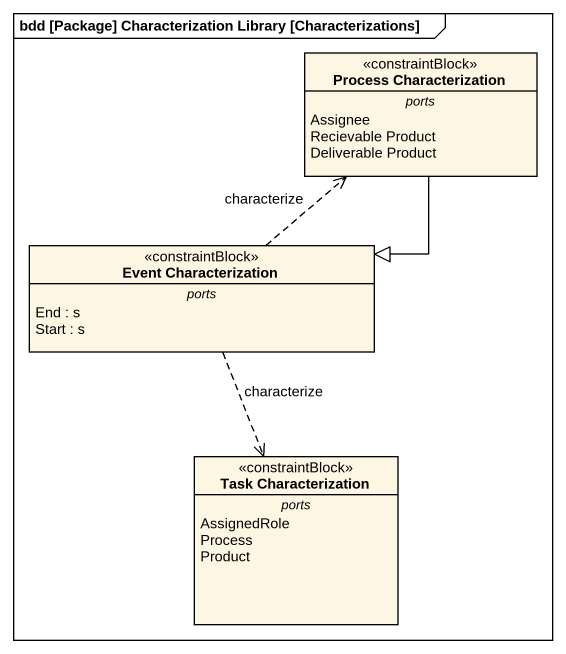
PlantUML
@startuml
mainframe bdd [Package] Characterization Library [Characterizations]
hide circle
hide empty members
class "Process Characterization" as Process_Characterization <<constraintBlock>> {
  -- ports --
  Assignee
  Recievable Product
  Deliverable Product
}
class "Event Characterization" as Event_Characterization <<constraintBlock>> {
  -- ports --
  End : s
  Start : s
}
class "Task Characterization" as Task_Characterization <<constraintBlock>> {
  -- ports --
  AssignedRole
  Process
  Product
}
Process_Characterization --|> Event_Characterization
Event_Characterization .up.> Process_Characterization : characterize
Event_Characterization ..> Task_Characterization : characterize
@enduml
